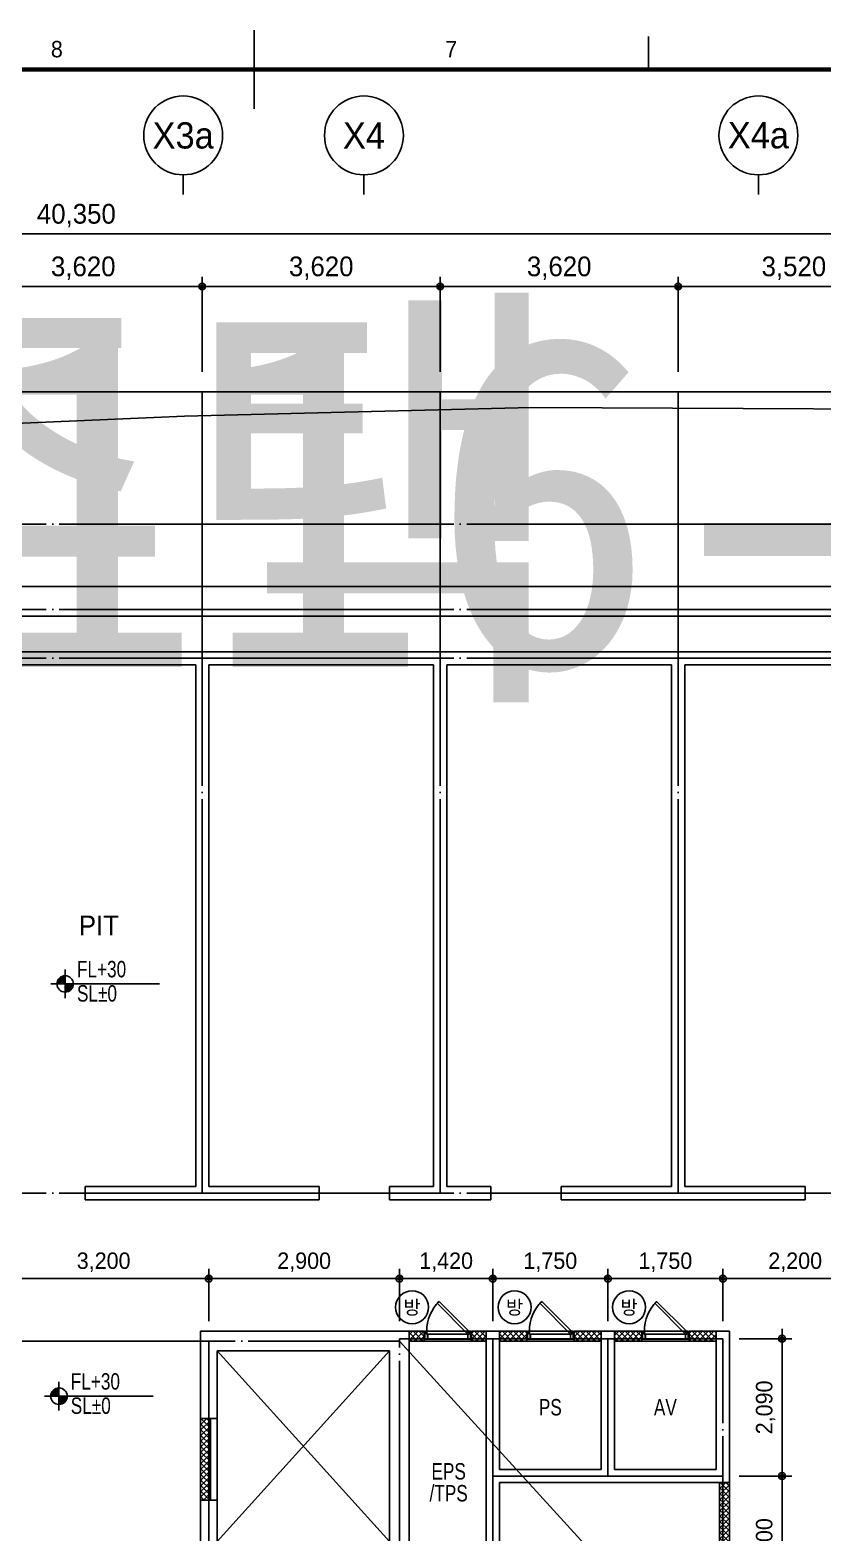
# Model space of a CAD drawing. Header units: millimetres. Extents: x 0 to 1390178, y 0 to 110113.
# Drawn here: x 626593 to 638654, y 35430 to 58300 of the extents above; entities that cross this region are included whole.
import ezdxf
from ezdxf.enums import TextEntityAlignment as Align
from ezdxf.xclip import XClip

# ---------------------------------------------------------------- set-up
doc = ezdxf.new("R2018")
doc.units = ezdxf.units.MM
doc.header["$LTSCALE"] = 100
doc.header["$XCLIPFRAME"] = 0
doc.linetypes.add('X - 평면도$0$CEN', pattern=[62, 60, -1, 0, -1])
doc.layers.get('DEFPOINTS').update_dxf_attribs({"color": 145})
for name, color, linetype in [('AA-XXXX-DIMS', 7, 'Continuous'), ('AA-XXXX-TEXT', 3, 'Continuous'), ('DIM', 7, 'Continuous'), ('SYM', 7, 'Continuous'), ('TEXT1', 7, 'Continuous'), ('X - SHEET$0$AA-BORD-FORM', 7, 'Continuous'), ('X - SHEET$0$AA-BORD-TEXT', 3, 'Continuous'), ('X - 평면도$0$A-CEN', 1, 'X - 평면도$0$CEN'), ('X - 평면도$0$A-OPEN', 9, 'X - 평면도$0$CEN'), ('X - 평면도$0$A-WALB', 3, 'Continuous'), ('X - 평면도$0$AA-EL-PCN3', 3, 'Continuous'), ('X - 평면도$0$AA-EL-PCN4', 4, 'Continuous'), ('X - 평면도$0$AA-EL-PCN8', 8, 'Continuous'), ('X - 평면도$0$AA-WAXM-CONC', 2, 'Continuous'), ('X - 평면도$0$AA-XXXX-CNTL', 1, 'X - 평면도$0$CEN'), ('X - 평면도$0$AA-XXXX-PATT', 8, 'Continuous')]:
    doc.layers.add(name, color=color, linetype=linetype)
doc.layers.add('X - 평면도$0$A-door', color=4, linetype='Continuous', lineweight=25)
doc.layers.add('X - 평면도$0$DEFPOINT', color=163, linetype='Continuous', plot=False)
doc.styles.add('HAUD01', font='Dotum.ttf')
doc.styles.get("Standard").update_dxf_attribs({"font": 'Dotum.ttf'})
doc.styles.add('X - SHEET$0$HAUD01', font='Dotum.ttf')
doc.dimstyles.new('HAUD-100', dxfattribs={"dimscale": 100, "dimtxt": 3, "dimasz": 1, "dimexe": 0, "dimexo": 3, "dimgap": 1, "dimtad": 1, "dimdec": 0, "dimdsep": 46, "dimlunit": 6, "dimtxsty": 'HAUD01', "dimblk": 'DIMDOT', "dimcen": 2.5, "dimdle": 1.5, "dimclrd": 7, "dimclre": 7, "dimclrt": 3, "dimadec": 0, "dimazin": 0, "dimtfac": 1, "dimtdec": 0, "dimtix": 1, "dimtmove": 2, "dimatfit": 3, "dimfxl": 1, "dimtvp": 1, "dimtolj": 1, "dimtzin": 0, "dimarcsym": 0})
doc.dimstyles.new('HAUD-80', dxfattribs={"dimscale": 100, "dimtxt": 2.5, "dimasz": 0.5, "dimexe": 0, "dimexo": 1.5, "dimgap": 1, "dimtad": 1, "dimdec": 0, "dimdsep": 46, "dimlunit": 6, "dimtxsty": 'HAUD01', "dimblk": 'Z_DOT', "dimcen": 2.5, "dimdle": 1.5, "dimclrd": 7, "dimclre": 7, "dimclrt": 4, "dimadec": 0, "dimazin": 0, "dimtfac": 1, "dimtdec": 0, "dimtix": 1, "dimtmove": 2, "dimatfit": 3, "dimfxl": 1, "dimtvp": 1, "dimtolj": 1, "dimtzin": 0, "dimarcsym": 0})
pattern_1 = [(45, (462667.89, 1513375.05), (-42.4264069, 42.4264069), []), (135, (462667.89, 1513375.05), (-42.4264069, -42.4264069), [])]

# ---------------------------------------------------------------- blocks, each defined once
blk = doc.blocks.new('X - SHEET$0$HAUDsheetV')
at = {"layer": 'X - SHEET$0$AA-BORD-FORM', "color": 2}
for p, q in [((421, 571), (421, 583)), ((481, 577), (481, 582))]:
    blk.add_line(p, q, dxfattribs=at)
at = {"layer": 'X - SHEET$0$AA-BORD-FORM', "color": 2, "const_width": 0.682}
blk.add_lwpolyline([(21, 17), (21, 577), (821, 577), (821, 17)], close=True, dxfattribs=at)
at = {"layer": 'X - SHEET$0$AA-BORD-TEXT', "color": 7, "style": 'X - SHEET$0$HAUD01'}
for s, p in [('8', (391, 580.1)), ('7', (451, 580.1))]:
    blk.add_text(s, height=2.5, dxfattribs=at).set_placement(p, align=Align.MIDDLE_CENTER)
at = {"layer": 'X - SHEET$0$AA-BORD-TEXT', "color": 3, "style": 'X - SHEET$0$HAUD01'}
for tag, p in [('PJCode', (786, 567.94)), ('작성자', (786.11, 194.82)), ('검토자', (786.11, 181.82)), ('최종검토자', (786.11, 168.82)), ('승인자', (786.11, 155.82)), ('일자', (786.83, 144.02)), ('개정번호', (812, 65.92))]:
    blk.add_attdef(tag, text='', height=3, dxfattribs=at).set_placement(p, align=Align.MIDDLE_CENTER)
at = {"layer": 'X - SHEET$0$AA-BORD-TEXT', "color": 3, "lineweight": 30, "flags": 104}
blk.add_attdef('PJTitle', text='', height=4, dxfattribs=at).set_placement((787.25, 536.62), align=Align.MIDDLE_CENTER)
blk = doc.blocks.new('X - SHEET')
ref = blk.add_blockref('X - SHEET$0$HAUDsheetV', (-100, 0), dxfattribs=dict(xscale=100, yscale=100, zscale=100))
lines = blk.add_mtext('중랑구 상봉동 116-49번지 일원 2030 청년주택 \\P신축공사', dxfattribs={"layer": 'X - SHEET$0$AA-BORD-TEXT', "color": 3, "insert": (78625, 53662), "char_height": 5056.52, "attachment_point": 1})
ref.add_attrib('PJTitle', '', (78625, 53662), dxfattribs={"flags": 104}).embed_mtext(lines)
blk = doc.blocks.new('$0$C1E7A367F')
at = {"layer": 'SYM'}
h = blk.add_hatch(color=256, dxfattribs=at)
h.paths.add_polyline_path([(-800, 0), (0, 0), (0, 800, 0.4142136)])
h.paths.add_polyline_path([(0, 0), (0, -800, 0.4142136), (800, 0)])
for p, q in [((0, -1400), (0, 1400)), ((-1400, 0), (9181, 0))]:
    blk.add_line(p, q, dxfattribs=at)
blk.add_circle((0, 0), 800, dxfattribs=at)
blk = doc.blocks.new('dr_갑')
at = {"layer": 'TEXT1'}
blk.add_circle((0, 0), 400, dxfattribs=at)
at = {"layer": 'TEXT1', "style": 'HAUD01'}
blk.add_text('방', height=335, dxfattribs=at).set_placement((0, 0), align=Align.MIDDLE)
blk = doc.blocks.new('DIMDOT')
at = {"layer": 'AA-XXXX-DIMS'}
for p, q in [((-1.5, 0), (1.5, 0)), ((0, -1.5), (0, 1.5))]:
    blk.add_line(p, q, dxfattribs=at)
for radius in [0.5, 0.25]:
    blk.add_circle((0, 0), radius, dxfattribs=at)
blk = doc.blocks.new('*D197')
at = {"color": 7, "lineweight": -2, "transparency": 16777216}
for p, q in [((607122, 53097), (607122, 55197)), ((647372, 55197), (607222, 55197)), ((647472, 53097), (647472, 55197))]:
    blk.add_line(p, q, dxfattribs=at)
at = {"layer": 'DEFPOINTS', "color": 0, "transparency": 16777216}
for p in [(607122, 55197), (607122, 52797), (647472, 52797)]:
    blk.add_point(p, dxfattribs=at)
at = {"color": 7, "lineweight": -2, "transparency": 16777216, "xscale": 100, "yscale": 100, "zscale": 100, "rotation": 180}
blk.add_blockref('DIMDOT', (607122, 55197), dxfattribs=at)
at = {"color": 7, "lineweight": -2, "transparency": 16777216, "xscale": 100, "yscale": 100, "zscale": 100}
blk.add_blockref('DIMDOT', (647472, 55197), dxfattribs=at)
at = {"color": 3, "transparency": 16777216, "insert": (627297, 55476), "char_height": 300, "attachment_point": 5, "style": 'HAUD01'}
blk.add_mtext('\\A1;40,350', dxfattribs=at)
blk = doc.blocks.new('*D226')
at = {"color": 7, "lineweight": -2, "transparency": 16777216}
for p, q in [((625592, 53097), (625592, 54397)), ((625692, 54397), (629112, 54397)), ((629212, 53097), (629212, 54397))]:
    blk.add_line(p, q, dxfattribs=at)
at = {"layer": 'DEFPOINTS', "color": 0, "transparency": 16777216}
for p in [(629212, 54397), (625592, 52797), (629212, 52797)]:
    blk.add_point(p, dxfattribs=at)
at = {"color": 7, "lineweight": -2, "transparency": 16777216, "xscale": 100, "yscale": 100, "zscale": 100, "rotation": 180}
blk.add_blockref('DIMDOT', (625592, 54397), dxfattribs=at)
at = {"color": 7, "lineweight": -2, "transparency": 16777216, "xscale": 100, "yscale": 100, "zscale": 100}
blk.add_blockref('DIMDOT', (629212, 54397), dxfattribs=at)
at = {"color": 3, "transparency": 16777216, "insert": (627402, 54676), "char_height": 300, "attachment_point": 5, "style": 'HAUD01'}
blk.add_mtext('\\A1;3,620', dxfattribs=at)
blk = doc.blocks.new('*D227')
at = {"color": 7, "lineweight": -2, "transparency": 16777216}
for p, q in [((629212, 53097), (629212, 54397)), ((629312, 54397), (632732, 54397)), ((632832, 53097), (632832, 54397))]:
    blk.add_line(p, q, dxfattribs=at)
at = {"layer": 'DEFPOINTS', "color": 0, "transparency": 16777216}
for p in [(632832, 54397), (629212, 52797), (632832, 52797)]:
    blk.add_point(p, dxfattribs=at)
at = {"color": 7, "lineweight": -2, "transparency": 16777216, "xscale": 100, "yscale": 100, "zscale": 100, "rotation": 180}
blk.add_blockref('DIMDOT', (629212, 54397), dxfattribs=at)
at = {"color": 7, "lineweight": -2, "transparency": 16777216, "xscale": 100, "yscale": 100, "zscale": 100}
blk.add_blockref('DIMDOT', (632832, 54397), dxfattribs=at)
at = {"color": 3, "transparency": 16777216, "insert": (631022, 54676), "char_height": 300, "attachment_point": 5, "style": 'HAUD01'}
blk.add_mtext('\\A1;3,620', dxfattribs=at)
blk = doc.blocks.new('*D228')
at = {"color": 7, "lineweight": -2, "transparency": 16777216}
for p, q in [((632832, 53097), (632832, 54397)), ((632932, 54397), (636352, 54397)), ((636452, 53097), (636452, 54397))]:
    blk.add_line(p, q, dxfattribs=at)
at = {"layer": 'DEFPOINTS', "color": 0, "transparency": 16777216}
for p in [(636452, 54397), (632832, 52797), (636452, 52797)]:
    blk.add_point(p, dxfattribs=at)
at = {"color": 7, "lineweight": -2, "transparency": 16777216, "xscale": 100, "yscale": 100, "zscale": 100, "rotation": 180}
blk.add_blockref('DIMDOT', (632832, 54397), dxfattribs=at)
at = {"color": 7, "lineweight": -2, "transparency": 16777216, "xscale": 100, "yscale": 100, "zscale": 100}
blk.add_blockref('DIMDOT', (636452, 54397), dxfattribs=at)
at = {"color": 3, "transparency": 16777216, "insert": (634642, 54676), "char_height": 300, "attachment_point": 5, "style": 'HAUD01'}
blk.add_mtext('\\A1;3,620', dxfattribs=at)
blk = doc.blocks.new('*D229')
at = {"color": 7, "lineweight": -2, "transparency": 16777216}
for p, q in [((636452, 53097), (636452, 54397)), ((636552, 54397), (639872, 54397)), ((639972, 53097), (639972, 54397))]:
    blk.add_line(p, q, dxfattribs=at)
at = {"layer": 'DEFPOINTS', "color": 0, "transparency": 16777216}
for p in [(639972, 54397), (636452, 52797), (639972, 52797)]:
    blk.add_point(p, dxfattribs=at)
at = {"color": 7, "lineweight": -2, "transparency": 16777216, "xscale": 100, "yscale": 100, "zscale": 100, "rotation": 180}
blk.add_blockref('DIMDOT', (636452, 54397), dxfattribs=at)
at = {"color": 7, "lineweight": -2, "transparency": 16777216, "xscale": 100, "yscale": 100, "zscale": 100}
blk.add_blockref('DIMDOT', (639972, 54397), dxfattribs=at)
at = {"color": 3, "transparency": 16777216, "insert": (638212, 54676), "char_height": 300, "attachment_point": 5, "style": 'HAUD01'}
blk.add_mtext('\\A1;3,520', dxfattribs=at)
blk = doc.blocks.new('X - 평면도$0$A$C74297cf7')
at = {"layer": 'DEFPOINTS'}
blk.add_line((44367, 2439), (25190, 23480), dxfattribs=at)
at = {"layer": 'X - 평면도$0$AA-WAXM-CONC'}
for p, q in [((0, 33970, 0), (40550, 33970, 0)), ((22090, 33770), (18670, 33770)), ((22090, 25830), (22090, 33770)), ((22290, 25830), (22290, 33770)), ((25710, 33770), (22290, 33770)), ((25710, 25830), (25710, 33770)), ((25910, 25830), (25910, 33770)), ((29330, 33770), (25910, 33770)), ((29330, 25830), (29330, 33770)), ((29530, 25830), (29530, 33770)), ((32850, 33770), (29530, 33770)), ((20410, 25830), (22090, 25830)), ((20410, 25830), (20410, 25630)), ((20410, 25630), (22190, 25630)), ((23970, 25630), (22190, 25630)), ((23970, 25830), (22290, 25830)), ((23970, 25830), (23970, 25630)), ((25710, 25830), (25040, 25830)), ((25040, 25830), (25040, 25630)), ((25810, 25630), (25040, 25630)), ((25810, 25630), (26580, 25630)), ((25910, 25830), (26580, 25830)), ((26580, 25830), (26580, 25630)), ((27650, 25830), (29330, 25830)), ((27650, 25830), (27650, 25630)), ((27650, 25630), (29430, 25630)), ((29430, 25630), (31360, 25630)), ((29530, 25830), (31360, 25830)), ((31360, 25830), (31360, 25630)), ((22165, 23630), (25340, 23630)), ((22165, 23630), (22165, 22300)), ((25340, 19425), (25340, 23630)), ((26510, 23630), (26510, 19425)), ((26510, 23630), (26710, 23630)), ((26710, 23630), (26710, 21525)), ((28260, 23630), (28260, 21525)), ((28260, 23630), (28460, 23630)), ((28460, 23630), (28460, 21525)), ((30010, 21525), (30010, 23630)), ((30010, 23630), (30210, 23630)), ((30210, 21325), (30210, 23630)), ((22415, 23330), (25040, 23330)), ((22415, 23330), (22415, 22300)), ((25040, 20430), (25040, 23330)), ((22415, 22300), (22165, 22300)), ((28260, 21525), (26712, 21525)), ((30010, 21525), (28460, 21525)), ((26710, 21325), (26710, 19425)), ((30210, 21325), (26712, 21325)), ((22165, 21060), (22165, 19600)), ((22415, 21060), (22165, 21060)), ((22415, 21060), (22415, 20430))]:
    blk.add_line(p, q, dxfattribs=at)
blk = doc.blocks.new('X - 평면도$0$A$C9949ff83')
at = {"layer": 'DEFPOINTS'}
blk.add_lwpolyline([(2000, 1700), (75000, 1700), (75000, 57700), (2000, 57700)], close=True, dxfattribs=at)
blk = doc.blocks.new('*U1013')
at = {"layer": 'X - 평면도$0$A-door', "color": 8}
for p, q in [((670, 0), (30, 0)), ((45, -45), (655, -45)), ((655, -120), (45, -120))]:
    blk.add_line(p, q, dxfattribs=at)
at = {"layer": 'X - 평면도$0$A-door'}
for points in [[(483, 453), (30, 0), (58, -28), (511, 424)], [(2, -15), (2, -15), (2, -15), (0, -15), (0, 0), (30, 0), (30, -45), (45, -45), (45, -120), (0, -120), (0, -105), (2, -105), (2, -105), (2, -105), (2, -118), (43, -118), (43, -47), (28, -47), (28, -2), (2, -2)], [(698, -15), (698, -15), (698, -15), (700, -15), (700, 0), (670, 0), (670, -45), (655, -45), (655, -120), (700, -120), (700, -105), (698, -105), (698, -105), (698, -105), (698, -118), (657, -118), (657, -47), (672, -47), (672, -2), (698, -2)]]:
    blk.add_lwpolyline(points, close=True, dxfattribs=at)
at = {"layer": 'X - 평면도$0$A-door', "color": 8}
for points in [[(20, -118), (2, -118), (2, -2), (20, -2), (20, -3), (3, -3), (3, -117), (20, -117)], [(680, -118), (698, -118), (698, -2), (680, -2), (680, -3), (697, -3), (697, -117), (680, -117)]]:
    blk.add_lwpolyline(points, close=True, dxfattribs=at)
blk.add_arc((30, 0), 640, 0, 45, dxfattribs=at)
blk = doc.blocks.new('X - 평면도$0$A$C8cfae47c')
at = {"layer": 'X - 평면도$0$AA-XXXX-PATT'}
h = blk.add_hatch(dxfattribs=at)
h.set_pattern_fill('_USER', color=256, scale=60, angle=45, double=1, pattern_type=0)
h.set_pattern_definition(pattern_1)
h.paths.add_polyline_path([(-18802, 21191), (-19027, 21191), (-19027, 21041), (-18802, 21041)])
h = blk.add_hatch(dxfattribs=at)
h.set_pattern_fill('_USER', color=256, scale=60, angle=45, double=1, pattern_type=0)
h.set_pattern_definition(pattern_1)
h.paths.add_polyline_path([(-17857, 21191), (-18082, 21191), (-18082, 21041), (-17857, 21041)])
h = blk.add_hatch(dxfattribs=at)
h.set_pattern_fill('_USER', color=256, scale=60, angle=45, double=1, pattern_type=0)
h.set_pattern_definition(pattern_1)
h.paths.add_polyline_path([(-17241, 21191), (-17657, 21191), (-17657, 21041), (-17241, 21041)])
h = blk.add_hatch(dxfattribs=at)
h.set_pattern_fill('_USER', color=256, scale=60, angle=45, double=1, pattern_type=0)
h.set_pattern_definition(pattern_1)
h.paths.add_polyline_path([(-16107, 21191), (-16521, 21191), (-16521, 21041), (-16107, 21041)])
h = blk.add_hatch(dxfattribs=at)
h.set_pattern_fill('_USER', color=256, scale=60, angle=45, double=1, pattern_type=0)
h.set_pattern_definition(pattern_1)
h.paths.add_polyline_path([(-15492, 21191), (-15907, 21191), (-15907, 21041), (-15492, 21041)])
h = blk.add_hatch(dxfattribs=at)
h.set_pattern_fill('_USER', color=256, scale=60, angle=45, double=1, pattern_type=0)
h.set_pattern_definition(pattern_1)
h.paths.add_polyline_path([(-14357, 21191), (-14772, 21191), (-14772, 21041), (-14357, 21041)])
h = blk.add_hatch(dxfattribs=at)
h.set_pattern_fill('_USER,_O', color=256, scale=60, angle=45, double=1, pattern_type=0)
h.set_pattern_definition([(45, (-964639.225, -30502.225), (-42.426407, 42.426407), []), (135, (-964639.225, -30502.225), (-42.426407, -42.426407), [])])
h.paths.add_polyline_path([(-22202, 19861), (-22052, 19861), (-22052, 18621), (-22202, 18621)])
h = blk.add_hatch(dxfattribs=at)
h.set_pattern_fill('_USER', color=256, scale=60, angle=45, double=1, pattern_type=0)
h.set_pattern_definition([(45, (462677.89, 1513355.05), (-42.4264069, 42.4264069), []), (135, (462677.89, 1513355.05), (-42.4264069, -42.4264069), [])])
h.paths.add_polyline_path([(-14157, 18886), (-14307, 18887), (-14307, 16987), (-14157, 16986)])
at = {"layer": 'X - 평면도$0$A-OPEN'}
for p, q in [((-21952, 17991), (-19327, 20891)), ((-19327, 17991), (-21952, 20891))]:
    blk.add_line(p, q, dxfattribs=at)
at = {"layer": 'X - 평면도$0$A-WALB'}
for p, q in [((-19027, 21191), (-18802, 21191)), ((-19027, 21041), (-18802, 21041)), ((-18802, 21191), (-18802, 21041)), ((-18082, 21191), (-17857, 21191)), ((-18082, 21191), (-18082, 21041)), ((-18082, 21041), (-17857, 21041)), ((-17657, 21191), (-17241, 21191)), ((-17657, 21041), (-17241, 21041)), ((-17241, 21191), (-17241, 21041)), ((-16521, 21191), (-16107, 21191)), ((-16521, 21191), (-16521, 21041)), ((-16521, 21041), (-16107, 21041)), ((-15907, 21191), (-15492, 21191)), ((-15907, 21041), (-15492, 21041)), ((-15492, 21191), (-15492, 21041)), ((-14772, 21191), (-14357, 21191)), ((-14772, 21191), (-14772, 21041)), ((-14772, 21041), (-14357, 21041)), ((-22202, 18621), (-22202, 19861)), ((-22052, 18621), (-22052, 19861)), ((-14307, 18886), (-14307, 16986)), ((-14157, 18886), (-14157, 16986))]:
    blk.add_line(p, q, dxfattribs=at)
at = {"layer": 'X - 평면도$0$AA-EL-PCN3'}
blk.add_lwpolyline([(-3067, 32521), (-3067, 6061), (-25427, 6061), (-25427, -4079), (-44617, -4079), (-44617, 32521)], close=True, dxfattribs=at)
at = {"layer": 'X - 평면도$0$AA-EL-PCN4'}
blk.add_lwpolyline([(-44167, 31531), (-44167, 32071), (-3517, 32071), (-3517, 6471), (-3817, 6471)], dxfattribs=at)
at = {"layer": 'X - 평면도$0$AA-EL-PCN8'}
for p, q in [((-18082, 21041), (-18802, 21041)), ((-16521, 21041), (-17241, 21041)), ((-14772, 21041), (-15492, 21041)), ((-21952, 19861), (-21952, 18621))]:
    blk.add_line(p, q, dxfattribs=at)
at = {"layer": 'X - 평면도$0$AA-XXXX-CNTL'}
for p, q in [((-33877, 21041), (-19177, 21041)), ((-22077, 21041), (-22077, 14741)), ((-19177, 21041), (-19177, 21076)), ((-19177, 21076), (-14257, 21076)), ((-19177, 14741), (-19177, 21041)), ((-17757, 21076), (-17757, 16886)), ((-16007, 21076), (-16007, 18986)), ((-14257, 13591), (-14257, 21076)), ((-14257, 18986), (-17756, 18986))]:
    blk.add_line(p, q, dxfattribs=at)
at = {"layer": 'X - 평면도$0$A-door', "xscale": -1}
for p in [(-18092, 21191), (-16531, 21191), (-14782, 21191)]:
    blk.add_blockref('*U1013', p, dxfattribs=at)
blk = doc.blocks.new('X - 평면도', base_point=(-475.4, -286.7))
at = {"layer": 'DEFPOINTS'}
blk.add_lwpolyline([(909286.2, 68689.6), (970213.6, 68689.6), (970213.6, 22495.2), (909286.2, 22495.2)], close=True, dxfattribs=at)
at = {"layer": 'X - 평면도$0$A-CEN', "color": 5}
blk.add_line((909286.2, 66673.1), (970213.6, 66673.1), dxfattribs=at)
at = {"layer": 'X - 평면도$0$AA-XXXX-CNTL'}
for p, q in [((942462, 68689.6), (942462, 56493.1)), ((946082, 68689.6), (946082, 56493.1)), ((949702, 68689.6), (949702, 56493.1)), ((909286.2, 65373.1), (970213.6, 65373.1)), ((909286.2, 64633.1), (970213.6, 64633.1)), ((909286.2, 56493.1), (970213.6, 56493.1))]:
    blk.add_line(p, q, dxfattribs=at)
at = {"layer": 'X - 평면도$0$DEFPOINT'}
blk.add_lwpolyline([(964640.5, 68365.6), (947472.6, 68450.8), (942191.2, 68315.3), (935042.1, 68006.8), (916833.1, 66148.4), (916521.2, 57737.5), (916473, 49209.6), (915931.7, 42085), (914804.5, 24415.6), (914582.9, 17927.4), (925789, 17869.8), (926018.4, 24614.7), (944441.5, 24941.8), (943930.2, 30624.5), (964639.2, 33202.2)], close=True, dxfattribs=at)
for name, p in [('X - 평면도$0$A$C9949ff83', (901249.9, 15892.4)), ('X - 평면도$0$A$C8cfae47c', (964639.2, 33202.2)), ('X - 평면도$0$A$C74297cf7', (920272, 30763.1))]:
    blk.add_blockref(name, p)
blk = doc.blocks.new('Z_DOT')
at = {"layer": 'DIM', "color": 0}
for p, q in [((-3, 0), (3, 0)), ((0, -3), (0, 3))]:
    blk.add_line(p, q, dxfattribs=at)
for radius in [1.05, 0.525]:
    blk.add_circle((0, 0), radius, dxfattribs=at)
blk = doc.blocks.new('*D242')
at = {"layer": 'DEFPOINTS', "color": 0, "transparency": 16777216}
for p in [(629312, 39301), (626112, 38501), (629312, 38501)]:
    blk.add_point(p, dxfattribs=at)
at = {"layer": 'DIM', "color": 7, "lineweight": -2, "transparency": 16777216}
for p, q in [((626112, 38651), (626112, 39301)), ((626162, 39301), (629262, 39301)), ((629312, 38651), (629312, 39301))]:
    blk.add_line(p, q, dxfattribs=at)
at = {"layer": 'DIM', "color": 7, "lineweight": -2, "transparency": 16777216, "xscale": 50, "yscale": 50, "zscale": 50, "rotation": 180}
blk.add_blockref('Z_DOT', (626112, 39301), dxfattribs=at)
at = {"layer": 'DIM', "color": 7, "lineweight": -2, "transparency": 16777216, "xscale": 50, "yscale": 50, "zscale": 50}
blk.add_blockref('Z_DOT', (629312, 39301), dxfattribs=at)
at = {"layer": 'DIM', "color": 4, "transparency": 16777216, "insert": (627712, 39550), "char_height": 250, "attachment_point": 5, "style": 'HAUD01'}
blk.add_mtext('\\A1;3,200', dxfattribs=at)
blk = doc.blocks.new('*D243')
at = {"layer": 'DEFPOINTS', "color": 0, "transparency": 16777216}
for p in [(632212, 39301), (629312, 38501), (632212, 38501)]:
    blk.add_point(p, dxfattribs=at)
at = {"layer": 'DIM', "color": 7, "lineweight": -2, "transparency": 16777216}
for p, q in [((629312, 38651), (629312, 39301)), ((629362, 39301), (632162, 39301)), ((632212, 38651), (632212, 39301))]:
    blk.add_line(p, q, dxfattribs=at)
at = {"layer": 'DIM', "color": 7, "lineweight": -2, "transparency": 16777216, "xscale": 50, "yscale": 50, "zscale": 50, "rotation": 180}
blk.add_blockref('Z_DOT', (629312, 39301), dxfattribs=at)
at = {"layer": 'DIM', "color": 7, "lineweight": -2, "transparency": 16777216, "xscale": 50, "yscale": 50, "zscale": 50}
blk.add_blockref('Z_DOT', (632212, 39301), dxfattribs=at)
at = {"layer": 'DIM', "color": 4, "transparency": 16777216, "insert": (630762, 39550), "char_height": 250, "attachment_point": 5, "style": 'HAUD01'}
blk.add_mtext('\\A1;2,900', dxfattribs=at)
blk = doc.blocks.new('*D244')
at = {"layer": 'DEFPOINTS', "color": 0, "transparency": 16777216}
for p in [(633632, 39301), (632212, 38501), (633632, 38501)]:
    blk.add_point(p, dxfattribs=at)
at = {"layer": 'DIM', "color": 7, "lineweight": -2, "transparency": 16777216}
for p, q in [((632212, 38651), (632212, 39301)), ((632262, 39301), (633582, 39301)), ((633632, 38651), (633632, 39301))]:
    blk.add_line(p, q, dxfattribs=at)
at = {"layer": 'DIM', "color": 7, "lineweight": -2, "transparency": 16777216, "xscale": 50, "yscale": 50, "zscale": 50, "rotation": 180}
blk.add_blockref('Z_DOT', (632212, 39301), dxfattribs=at)
at = {"layer": 'DIM', "color": 7, "lineweight": -2, "transparency": 16777216, "xscale": 50, "yscale": 50, "zscale": 50}
blk.add_blockref('Z_DOT', (633632, 39301), dxfattribs=at)
at = {"layer": 'DIM', "color": 4, "transparency": 16777216, "insert": (632922, 39550), "char_height": 250, "attachment_point": 5, "style": 'HAUD01'}
blk.add_mtext('\\A1;1,420', dxfattribs=at)
blk = doc.blocks.new('*D245')
at = {"layer": 'DEFPOINTS', "color": 0, "transparency": 16777216}
for p in [(635382, 39301), (633632, 38501), (635382, 38501)]:
    blk.add_point(p, dxfattribs=at)
at = {"layer": 'DIM', "color": 7, "lineweight": -2, "transparency": 16777216}
for p, q in [((633632, 38651), (633632, 39301)), ((633682, 39301), (635332, 39301)), ((635382, 38651), (635382, 39301))]:
    blk.add_line(p, q, dxfattribs=at)
at = {"layer": 'DIM', "color": 7, "lineweight": -2, "transparency": 16777216, "xscale": 50, "yscale": 50, "zscale": 50}
for p, rotation in [((633632, 39301), 180.0002900056552), ((635382, 39301), 0.0002900056552441627)]:
    blk.add_blockref('Z_DOT', p, dxfattribs=dict(at, rotation=rotation))
at = {"layer": 'DIM', "color": 4, "transparency": 16777216, "insert": (634507, 39550), "char_height": 250, "attachment_point": 5, "rotation": 0.0003, "style": 'HAUD01'}
blk.add_mtext('\\A1;1,750', dxfattribs=at)
blk = doc.blocks.new('*D246')
at = {"layer": 'DEFPOINTS', "color": 0, "transparency": 16777216}
for p in [(637132, 39301), (635382, 38501), (637132, 38501)]:
    blk.add_point(p, dxfattribs=at)
at = {"layer": 'DIM', "color": 7, "lineweight": -2, "transparency": 16777216}
for p, q in [((635382, 38651), (635382, 39301)), ((635432, 39301), (637082, 39301)), ((637132, 38651), (637132, 39301))]:
    blk.add_line(p, q, dxfattribs=at)
at = {"layer": 'DIM', "color": 7, "lineweight": -2, "transparency": 16777216, "xscale": 50, "yscale": 50, "zscale": 50}
for p, rotation in [((635382, 39301), 180.0002900057312), ((637132, 39301), 0.0002900057312339751)]:
    blk.add_blockref('Z_DOT', p, dxfattribs=dict(at, rotation=rotation))
at = {"layer": 'DIM', "color": 4, "transparency": 16777216, "insert": (636257, 39550), "char_height": 250, "attachment_point": 5, "rotation": 0.0003, "style": 'HAUD01'}
blk.add_mtext('\\A1;1,750', dxfattribs=at)
blk = doc.blocks.new('*D247')
at = {"layer": 'DEFPOINTS', "color": 0, "transparency": 16777216}
for p in [(639332, 39301), (637132, 38501), (639332, 38501)]:
    blk.add_point(p, dxfattribs=at)
at = {"layer": 'DIM', "color": 7, "lineweight": -2, "transparency": 16777216}
for p, q in [((637132, 38651), (637132, 39301)), ((637182, 39301), (639282, 39301)), ((639332, 38651), (639332, 39301))]:
    blk.add_line(p, q, dxfattribs=at)
at = {"layer": 'DIM', "color": 7, "lineweight": -2, "transparency": 16777216, "xscale": 50, "yscale": 50, "zscale": 50}
for p, rotation in [((637132, 39301), 180.0002306861842), ((639332, 39301), 0.0002306861841704524)]:
    blk.add_blockref('Z_DOT', p, dxfattribs=dict(at, rotation=rotation))
at = {"layer": 'DIM', "color": 4, "transparency": 16777216, "insert": (638232, 39550), "char_height": 250, "attachment_point": 5, "rotation": 0.0002, "style": 'HAUD01'}
blk.add_mtext('\\A1;2,200', dxfattribs=at)
blk = doc.blocks.new('*D257')
at = {"layer": 'DEFPOINTS', "color": 0, "transparency": 16777216}
for p in [(637232, 38386), (637232, 36296), (638032, 36296)]:
    blk.add_point(p, dxfattribs=at)
at = {"layer": 'DIM', "color": 7, "lineweight": -2, "transparency": 16777216}
for p, q in [((637382, 38386), (638032, 38386)), ((638032, 38336), (638032, 36346)), ((637382, 36296), (638032, 36296))]:
    blk.add_line(p, q, dxfattribs=at)
at = {"layer": 'DIM', "color": 7, "lineweight": -2, "transparency": 16777216, "xscale": 50, "yscale": 50, "zscale": 50}
for p, rotation in [((638032, 38386), 90), ((638032, 36296), 270)]:
    blk.add_blockref('Z_DOT', p, dxfattribs=dict(at, rotation=rotation))
at = {"layer": 'DIM', "color": 4, "transparency": 16777216, "insert": (637783, 37341), "char_height": 250, "attachment_point": 5, "rotation": 90, "style": 'HAUD01'}
blk.add_mtext('\\A1;2,090', dxfattribs=at)
blk = doc.blocks.new('*D258')
at = {"layer": 'DEFPOINTS', "color": 0, "transparency": 16777216}
for p in [(637232, 36296), (637232, 34196), (638032, 34196)]:
    blk.add_point(p, dxfattribs=at)
at = {"layer": 'DIM', "color": 7, "lineweight": -2, "transparency": 16777216}
for p, q in [((637382, 36296), (638032, 36296)), ((638032, 36246), (638032, 34246)), ((637382, 34196), (638032, 34196))]:
    blk.add_line(p, q, dxfattribs=at)
at = {"layer": 'DIM', "color": 7, "lineweight": -2, "transparency": 16777216, "xscale": 50, "yscale": 50, "zscale": 50}
for p, rotation in [((638032, 36296), 90), ((638032, 34196), 270)]:
    blk.add_blockref('Z_DOT', p, dxfattribs=dict(at, rotation=rotation))
at = {"layer": 'DIM', "color": 4, "transparency": 16777216, "insert": (637783, 35246), "char_height": 250, "attachment_point": 5, "rotation": 90, "style": 'HAUD01'}
blk.add_mtext('\\A1;2,100', dxfattribs=at)

msp = doc.modelspace()

# ---------------------------------------------------------------- block references
ref = msp.add_blockref('X - 평면도', (-313725.3, -16179.1))
XClip(ref).set_block_clipping_path([(901249.9161542749, 15892.4151621381), (985249.9161542749, 75292.4151621381)])

# ---------------------------------------------------------------- next in the draw order: linework, layer by layer
at = {"layer": 'DIM'}
for p, q in [((628922.1, 56097.2), (628922.1, 55797.2)), ((631672.1, 56097.2), (631672.1, 55797.2)), ((637672.1, 56097.2), (637672.1, 55797.2))]:
    msp.add_line(p, q, dxfattribs=at)
for centre in [(628922.1, 56697.2), (631672.1, 56697.2), (637672.1, 56697.2)]:
    msp.add_circle(centre, 600, dxfattribs=at)

# ---------------------------------------------------------------- next in the draw order: block references
for p in [(420000, 0), (504000, 0), (588000, 0)]:
    msp.add_blockref('X - SHEET', p)
at = {"xscale": 0.6262795275590645, "yscale": 0.6262795275590645, "zscale": 0.6262795275590645}
for p in [(632404.8, 38864.7), (633963.6, 38864.7), (635705.3, 38864.7)]:
    msp.add_blockref('dr_갑', p, dxfattribs=at)
at = {"layer": 'SYM'}
for p, xscale, yscale, zscale in [((627126.7, 43785.1), 0.1562499997671694, 0.1562499997671694, 0.1562499997671694), ((627032.4, 37511.4), 0.1562499997671693, 0.1562499997671693, 0.1562499997671693)]:
    msp.add_blockref('$0$C1E7A367F', p, dxfattribs=dict(at, xscale=xscale, yscale=yscale, zscale=zscale))

# ---------------------------------------------------------------- next in the draw order: texts
at = {"layer": 'AA-XXXX-TEXT', "style": 'HAUD01'}
msp.add_text('PIT', height=300, dxfattribs=at).set_placement((627640, 44675.1), align=Align.MIDDLE_CENTER)
at = {"layer": 'AA-XXXX-TEXT', "style": 'HAUD01', "width": 0.8}
for s, p in [('FL+30', (627305.9, 43810.1)), ('SL±0', (627305.9, 43441)), ('FL+30', (627211.6, 37536.4)), ('SL±0', (627211.6, 37167.3))]:
    msp.add_text(s, height=250, dxfattribs=at).set_placement(p, align=Align.BOTTOM_LEFT)
for s, p in [('PS', (634507.1, 37343.2)), ('AV', (636257.1, 37343.2)), ('EPS', (632960.3, 36368.2)), ('/TPS', (632960.3, 36034.9))]:
    msp.add_text(s, height=250, dxfattribs=at).set_placement(p, align=Align.MIDDLE_CENTER)
at = {"layer": 'DIM', "style": 'HAUD01'}
for s, p in [('X3a', (628922.1, 56697.2)), ('X4', (631672.1, 56697.2)), ('X4a', (637672.1, 56697.2))]:
    msp.add_text(s, height=400, dxfattribs=at).set_placement(p, align=Align.MIDDLE)

# ---------------------------------------------------------------- next in the draw order: dimensions: what is measured, and where the dimension line sits
for base, p1, p2, picture, middle in [((607122.1, 55197.2), (647472.1, 52797.2), (607122.1, 52797.2), '*D197', (627297.1, 55476.3)), ((629212.1, 54397.2), (625592.1, 52797.2), (629212.1, 52797.2), '*D226', (627402.1, 54676.3)), ((632832.1, 54397.2), (629212.1, 52797.2), (632832.1, 52797.2), '*D227', (631022.1, 54676.3)), ((636452.1, 54397.2), (632832.1, 52797.2), (636452.1, 52797.2), '*D228', (634642.1, 54676.3)), ((639972.1, 54397.2), (636452.1, 52797.2), (639972.1, 52797.2), '*D229', (638212.1, 54676.3))]:
    dim = msp.add_linear_dim(base=base, p1=p1, p2=p2, dimstyle='HAUD-100')
    dim.commit()
    dim.dimension.update_dxf_attribs({"geometry": picture, "text_midpoint": middle})
at = {"layer": 'DIM'}
for p1, p2, picture, middle in [((626112.1, 38500.7), (629312.1, 38500.7), '*D242', (627712.1, 39550)), ((629312.1, 38500.7), (632212.1, 38500.7), '*D243', (630762.1, 39550)), ((632212.1, 38500.7), (633632.1, 38500.7), '*D244', (632922.1, 39550)), ((633632.1, 38500.7), (635382.1, 38500.7), '*D245', (634507.1, 39550)), ((635382.1, 38500.7), (637132.1, 38500.7), '*D246', (636257.1, 39550)), ((637132.1, 38500.7), (639332.1, 38500.7), '*D247', (638232.1, 39550)), ((637232.1, 38385.7), (637232.1, 36295.7), '*D257', (637782.8, 37340.7)), ((637232.1, 36295.7), (637232.1, 34195.7), '*D258', (637782.8, 35245.7))]:
    dim = msp.add_aligned_dim(p1=p1, p2=p2, distance=800, dimstyle='HAUD-80', dxfattribs=at)
    dim.commit()
    dim.dimension.update_dxf_attribs({"geometry": picture, "text_midpoint": middle})

doc.saveas('drawing.dxf')
